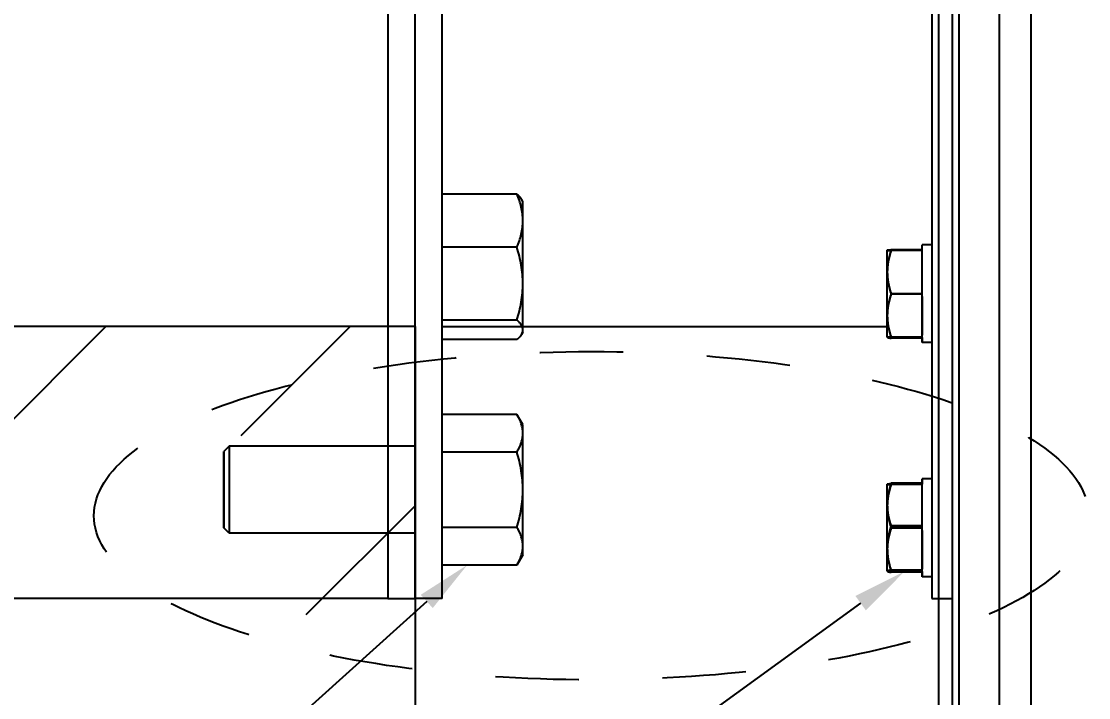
# Model space of a CAD drawing. Header units: millimetres. Extents: x 324 to 7054, y -67 to 2159.
# Drawn here: x 3503.7 to 3699.9, y 1333.7 to 1458.1 of the extents above; entities that cross this region are included whole.
import ezdxf
from ezdxf import colors
from ezdxf.entities.mleader import LeaderData, LeaderLine
from ezdxf.math import Vec2, Vec3

# ---------------------------------------------------------------- set-up
doc = ezdxf.new("R2010")
doc.units = ezdxf.units.MM
doc.header["$LTSCALE"] = 153.67
doc.header["$PDMODE"] = 3
doc.header["$PDSIZE"] = 8
for name, pattern in [('CENTER', [0.6, 0.375, -0.075, 0.075, -0.075]), ('DASHED', [0.2, 0.1, -0.1]), ('DOT', [0.2, 0.1, -0.1])]:
    doc.linetypes.add(name, pattern=pattern)
doc.layers.get('0').update_dxf_attribs({"linetype": 'CONTINUOUS'})
doc.layers.get('Defpoints').update_dxf_attribs({"linetype": 'CONTINUOUS'})
doc.layers.add('00_BUW_DATUM', color=7, linetype='CONTINUOUS')
doc.layers.add('02___PRT_ALL_AXES', color=7, linetype='CONTINUOUS')
doc.styles.get("Standard").update_dxf_attribs({"font": 'times.ttf'})
doc.dimstyles.new('DIMSTYLE_1', dxfattribs={"dimtxt": 17.5, "dimasz": 17.5, "dimexe": 1.5, "dimexo": 1, "dimgap": 0.875, "dimtad": 1, "dimdsep": 46, "dimtxsty": 'Standard', "dimblk": '_FILLED', "dimblk1": '_FILLED', "dimblk2": '_FILLED', "dimcen": 0.09, "dimazin": 2, "dimtp": 0.01, "dimtm": 0.01, "dimtfac": 1, "dimtofl": 0, "dimtmove": 0, "dimatfit": 3, "dimldrblk": '_FILLED', "dimfxl": 1, "dimtolj": 1, "dimarcsym": 0})

# ---------------------------------------------------------------- blocks, each defined once
blk = doc.blocks.new('_FILLED')
at = {"color": 0, "linetype": 'ByBlock'}
blk.add_solid([(0, 0), (-1, 0.214), (-1, -0.214)], dxfattribs=at)
blk = doc.blocks.new('*D191')
at = {"color": 0, "lineweight": -2}
for p, q in [((3571.03, 1671.98), (3344.29, 1671.98)), ((3345.79, 1654.48), (3345.79, 1369.48)), ((3571.03, 1351.98), (3344.29, 1351.98))]:
    blk.add_line(p, q, dxfattribs=at)
at = {"layer": 'Defpoints', "color": 0}
for p in [(3572.03, 1671.98), (3345.79, 1351.98), (3572.03, 1351.98)]:
    blk.add_point(p, dxfattribs=at)
at = {"color": 0, "linetype": 'ByBlock', "lineweight": -2, "xscale": 17.5, "yscale": 17.5, "zscale": 17.5}
for p, rotation in [((3345.79, 1671.98), 90), ((3345.79, 1351.98), 270)]:
    blk.add_blockref('_FILLED', p, dxfattribs=dict(at, rotation=rotation))
at = {"color": 0, "insert": (3321.59, 1528.57), "char_height": 17.5, "attachment_point": 2, "rotation": 90, "line_spacing_factor": 0.9}
blk.add_mtext('\\A1;320', dxfattribs=at)
blk = doc.blocks.new('*D192')
at = {"color": 0, "lineweight": -2}
for p, q in [((3571.03, 1621.98), (3390.56, 1621.98)), ((3392.06, 1419.48), (3392.06, 1604.48)), ((3571.03, 1401.98), (3390.56, 1401.98))]:
    blk.add_line(p, q, dxfattribs=at)
at = {"layer": 'Defpoints', "color": 0}
for p in [(3392.06, 1621.98), (3572.03, 1621.98), (3572.03, 1401.98)]:
    blk.add_point(p, dxfattribs=at)
at = {"color": 0, "linetype": 'ByBlock', "lineweight": -2, "xscale": 17.5, "yscale": 17.5, "zscale": 17.5}
for p, rotation in [((3392.06, 1621.98), 90), ((3392.06, 1401.98), 270)]:
    blk.add_blockref('_FILLED', p, dxfattribs=dict(at, rotation=rotation))
at = {"color": 0, "insert": (3367.85, 1523.56), "char_height": 17.5, "attachment_point": 2, "rotation": 90, "line_spacing_factor": 0.9}
blk.add_mtext('\\A1;220', dxfattribs=at)

msp = doc.modelspace()

# ---------------------------------------------------------------- hatches: boundary and pattern name
h = msp.add_hatch()
h.set_pattern_fill('ANSI31', color=256, scale=10)
h.set_pattern_definition([(45, (2207, 0), (-22.45064, 22.45064), [])])
h.paths.add_polyline_path([(3457.64226, 1401.97699), (3457.64226, 1381.97699), (3556.03476, 1381.97699), (3556.03476, 1351.97699), (3556.03476, 1331.97699), (3556.03476, 1102), (3576.03476, 1102), (3576.03476, 1402)])

# ---------------------------------------------------------------- linework, layer by layer
for p, q in [((3571.03476, 1671.97699), (3571.03476, 1351.97699)), ((3581.03476, 1351.97699), (3581.03476, 1511.97699)), ((3576.03476, 1402), (3457.64226, 1401.97699)), ((3576.03476, 1402), (3576.03476, 1102)), ((3556.03476, 1351.97699), (3539, 1351.97699)), ((3571.03476, 1351.97699), (3576.03476, 1351.97699))]:
    msp.add_line(p, q)
at = {"linetype": 'Continuous'}
for p, q in [((3669.23476, 1415.58677), (3669.23476, 1416.0323)), ((3669.23476, 1415.54261), (3669.23476, 1415.99554)), ((3669.23476, 1407.60085), (3669.23476, 1408.46399)), ((3669.23476, 1407.51093), (3669.23476, 1408.39027)), ((3581.03476, 1401.97699), (3662.83476, 1401.97699)), ((3581.03476, 1401.97699), (3662.83476, 1401.97699)), ((3669.23476, 1400.0323), (3669.23476, 1400.47787)), ((3669.23476, 1399.99159), (3669.23476, 1400.42922)), ((3669.23476, 1372.72842), (3669.23476, 1373.1601)), ((3669.23476, 1372.53177), (3669.23476, 1372.97699)), ((3669.23476, 1364.91235), (3669.23476, 1365.78461)), ((3669.23476, 1364.53334), (3669.23476, 1365.41736)), ((3669.23476, 1357.15246), (3669.23476, 1357.63029)), ((3669.23476, 1356.97699), (3669.23476, 1357.41385))]:
    msp.add_line(p, q, dxfattribs=at)
at = {"linetype": 'DOT'}
for p, q in [((3669.23476, 1415.58677), (3669.23476, 1416.0323)), ((3669.23476, 1407.60085), (3669.23476, 1408.46399)), ((3581.03476, 1401.97699), (3662.83476, 1401.97699)), ((3669.23476, 1400.0323), (3669.23476, 1400.47787)), ((3669.23476, 1372.53177), (3669.23476, 1372.97699)), ((3669.23476, 1364.53334), (3669.23476, 1365.41736)), ((3669.23476, 1356.97699), (3669.23476, 1357.41385))]:
    msp.add_line(p, q, dxfattribs=at)
at = {"linetype": 'CENTER'}
for p, q in [((3669.23476, 1415.55747), (3669.23476, 1415.99539)), ((3669.23476, 1407.50919), (3669.23476, 1408.39814)), ((3581.03476, 1401.97699), (3662.83476, 1401.97699)), ((3669.23476, 1399.99159), (3669.23476, 1400.43243)), ((3669.23476, 1372.49121), (3669.23476, 1372.94022)), ((3669.23476, 1364.45125), (3669.23476, 1365.34136)), ((3669.23476, 1356.93629), (3669.23476, 1357.36351))]:
    msp.add_line(p, q, dxfattribs=at)
at = {"color": 7, "linetype": 'Continuous'}
for p, q in [((3576.03476, 1379.97699), (3541.88476, 1379.97699)), ((3540.88476, 1364.97699), (3540.88476, 1378.97699)), ((3576.03476, 1363.97699), (3541.88476, 1363.97699))]:
    msp.add_line(p, q, dxfattribs=at)
at = {"linetype": 'DASHED'}
msp.add_ellipse((3608.42621, 1367.19782), major_axis=(-91.42621, 0), ratio=0.330297244, dxfattribs=at)
at = {"layer": '00_BUW_DATUM', "color": 7, "linetype": 'Continuous'}
for p, q in [((3594.76296, 1426.3663), (3581.03476, 1426.3663)), ((3595.83476, 1424.98204), (3595.59036, 1425.40536)), ((3595.83476, 1400.98204), (3595.83476, 1424.98204)), ((3594.76296, 1416.56835), (3581.03476, 1416.56835)), ((3594.76296, 1403.18408), (3581.03476, 1403.18408)), ((3595.83476, 1400.98204), (3595.59036, 1400.55873)), ((3594.76296, 1399.59778), (3581.03476, 1399.59778)), ((3594.76296, 1385.8334), (3581.03476, 1385.8334)), ((3595.83476, 1383.97699), (3594.76296, 1385.8334)), ((3595.83476, 1359.97699), (3595.83476, 1383.97699)), ((3541.88476, 1379.97699), (3540.88476, 1378.97699)), ((3541.88476, 1379.97699), (3541.88476, 1363.97699)), ((3540.88476, 1378.97699), (3540.88476, 1364.97699)), ((3594.76296, 1378.9052), (3581.03476, 1378.9052)), ((3541.88476, 1363.97699), (3540.88476, 1364.97699)), ((3594.76296, 1365.04879), (3581.03476, 1365.04879)), ((3595.83476, 1359.97699), (3594.76296, 1358.12059)), ((3594.76296, 1358.12059), (3581.03476, 1358.12059))]:
    msp.add_line(p, q, dxfattribs=at)
at = {"layer": '00_BUW_DATUM', "linetype": 'Continuous'}
for p, q in [((3669.23476, 1416.0323), (3669.23476, 1417.0323)), ((3671.03476, 1417.0323), (3669.23476, 1417.0323)), ((3669.23476, 1415.99096), (3669.23476, 1417.0323)), ((3671.03476, 1417.0323), (3669.23476, 1417.0323)), ((3662.83476, 1400.0323), (3662.83476, 1416.0323)), ((3662.83476, 1416.0323), (3669.23476, 1416.0323)), ((3662.83476, 1400.03261), (3662.83476, 1416.03198)), ((3669.23476, 1416.073), (3663.54929, 1416.073)), ((3669.23476, 1415.99096), (3663.54929, 1415.99096)), ((3669.23476, 1408.46399), (3669.23476, 1415.58677)), ((3669.23476, 1408.39027), (3669.23476, 1415.54261)), ((3669.23476, 1408.0323), (3663.54929, 1408.0323)), ((3669.23476, 1407.95026), (3663.54929, 1407.95026)), ((3669.23476, 1400.47787), (3669.23476, 1407.60085)), ((3669.23476, 1400.42922), (3669.23476, 1407.51093)), ((3669.23476, 1400.0323), (3662.83476, 1400.0323)), ((3669.23476, 1399.99159), (3663.54929, 1399.99159)), ((3669.23476, 1399.84919), (3663.54929, 1399.84919)), ((3669.23476, 1399.0323), (3669.23476, 1400.0323)), ((3669.23476, 1399.03258), (3669.23476, 1399.99159)), ((3671.03476, 1399.0323), (3669.23476, 1399.0323)), ((3671.03476, 1399.0323), (3669.23476, 1399.0323)), ((3669.23476, 1373.97699), (3669.23476, 1372.97699)), ((3671.03476, 1373.97699), (3669.23476, 1373.97699)), ((3669.23476, 1373.97699), (3669.23476, 1373.1601)), ((3671.03476, 1373.97699), (3669.23476, 1373.97699)), ((3662.83476, 1372.97699), (3662.83866, 1372.98376)), ((3662.83476, 1356.97699), (3662.83476, 1372.97699)), ((3662.83476, 1372.97699), (3669.23476, 1372.97699)), ((3662.83476, 1356.98375), (3662.83476, 1372.97699)), ((3669.23476, 1373.1601), (3663.54929, 1373.1601)), ((3669.23476, 1365.78461), (3669.23476, 1372.72842)), ((3669.23476, 1365.41736), (3669.23476, 1372.53177)), ((3669.23476, 1365.35673), (3663.54929, 1365.35673)), ((3669.23476, 1364.97699), (3663.54929, 1364.97699)), ((3669.23476, 1357.63029), (3669.23476, 1364.91235)), ((3669.23476, 1357.41385), (3669.23476, 1364.53334)), ((3662.83476, 1356.98375), (3662.83877, 1356.97022)), ((3669.23476, 1356.97699), (3662.83476, 1356.97699)), ((3669.23476, 1357.17362), (3663.54929, 1357.17362)), ((3669.23476, 1356.79389), (3663.54929, 1356.79389)), ((3669.23476, 1355.97699), (3669.23476, 1357.17362)), ((3669.23476, 1355.97699), (3669.23476, 1356.97699)), ((3671.03476, 1355.97699), (3669.23476, 1355.97699)), ((3671.03476, 1355.97699), (3669.23476, 1355.97699))]:
    msp.add_line(p, q, dxfattribs=at)
at = {"layer": '00_BUW_DATUM', "linetype": 'DOT'}
for p, q in [((3669.23476, 1416.0323), (3669.23476, 1417.0323)), ((3671.03476, 1417.0323), (3669.23476, 1417.0323)), ((3662.83476, 1400.0323), (3662.83476, 1416.0323)), ((3662.83476, 1416.0323), (3669.23476, 1416.0323)), ((3669.23476, 1408.46399), (3669.23476, 1415.58677)), ((3669.23476, 1408.0323), (3663.54929, 1408.0323)), ((3669.23476, 1400.47787), (3669.23476, 1407.60085)), ((3669.23476, 1400.0323), (3662.83476, 1400.0323)), ((3669.23476, 1399.0323), (3669.23476, 1400.0323)), ((3671.03476, 1399.0323), (3669.23476, 1399.0323)), ((3669.23476, 1373.97699), (3669.23476, 1372.97699)), ((3671.03476, 1373.97699), (3669.23476, 1373.97699)), ((3662.83476, 1356.97699), (3662.83476, 1372.97699)), ((3662.83476, 1372.97699), (3669.23476, 1372.97699)), ((3669.23476, 1365.41736), (3669.23476, 1372.53177)), ((3669.23476, 1364.97699), (3663.54929, 1364.97699)), ((3669.23476, 1357.41385), (3669.23476, 1364.53334)), ((3669.23476, 1356.97699), (3662.83476, 1356.97699)), ((3669.23476, 1355.97699), (3669.23476, 1356.97699)), ((3671.03476, 1355.97699), (3669.23476, 1355.97699))]:
    msp.add_line(p, q, dxfattribs=at)
at = {"layer": '00_BUW_DATUM', "linetype": 'CENTER'}
for p, q in [((3669.23476, 1415.99539), (3669.23476, 1417.0323)), ((3671.03476, 1417.0323), (3669.23476, 1417.0323)), ((3662.83476, 1400.03261), (3662.83476, 1416.03198)), ((3669.23476, 1416.073), (3663.54929, 1416.073)), ((3669.23476, 1415.99096), (3663.54929, 1415.99096)), ((3669.23476, 1408.39814), (3669.23476, 1415.55747)), ((3669.23476, 1407.95026), (3663.54929, 1407.95026)), ((3669.23476, 1407.50919), (3669.23476, 1400.43243)), ((3669.23476, 1399.99159), (3663.54929, 1399.99159)), ((3669.23476, 1399.99159), (3669.23476, 1399.0323)), ((3671.03476, 1399.0323), (3669.23476, 1399.0323)), ((3669.23476, 1372.93566), (3669.23476, 1373.97699)), ((3671.03476, 1373.97699), (3669.23476, 1373.97699)), ((3662.83476, 1356.97731), (3662.83476, 1372.97668)), ((3669.23476, 1373.0177), (3663.54929, 1373.0177)), ((3669.23476, 1372.93566), (3663.54929, 1372.93566)), ((3669.23476, 1365.34136), (3669.23476, 1372.49121)), ((3669.23476, 1364.89496), (3663.54929, 1364.89496)), ((3669.23476, 1364.45125), (3669.23476, 1357.36351)), ((3669.23476, 1356.93629), (3663.54929, 1356.93629)), ((3669.23476, 1356.93629), (3669.23476, 1355.97699)), ((3671.03476, 1355.97699), (3669.23476, 1355.97699))]:
    msp.add_line(p, q, dxfattribs=at)
at = {"layer": '00_BUW_DATUM', "color": 7, "linetype": 'Continuous'}
for points, knots in [([(3594.76296, 1426.3663), (3594.84879, 1426.28935), (3595.1567, 1425.99941), (3595.43622, 1425.6723), (3595.59035, 1425.40536)], [0, 0, 0, 0, 0.272193196, 1, 1, 1, 1]), ([(3595.83476, 1421.46732), (3595.83476, 1422.29825), (3595.62442, 1423.98212), (3595.08377, 1425.58049), (3594.76296, 1426.3663)], [0, 0, 0, 0, 0.494686466, 1, 1, 1, 1]), ([(3594.76296, 1416.56835), (3595.08377, 1417.35416), (3595.62442, 1418.95253), (3595.83476, 1420.6364), (3595.83476, 1421.46732)], [0, 0, 0, 0, 0.505313548, 1, 1, 1, 1]), ([(3595.83476, 1409.87621), (3595.83476, 1411.00774), (3595.62974, 1413.27639), (3595.0876, 1415.48208), (3594.76296, 1416.56835)], [0, 0, 0, 0, 0.499511941, 1, 1, 1, 1]), ([(3594.76296, 1403.18408), (3595.0876, 1404.27035), (3595.62974, 1406.47604), (3595.83476, 1408.74469), (3595.83476, 1409.87621)], [0, 0, 0, 0, 0.500488073, 1, 1, 1, 1]), ([(3595.83476, 1401.39093), (3595.83476, 1401.54447), (3595.77908, 1401.86639), (3595.54985, 1402.32433), (3595.20159, 1402.7685), (3594.91802, 1403.04506), (3594.76296, 1403.18408)], [0, 0, 0, 0, 0.214569001, 0.44760164, 0.708958453, 1, 1, 1, 1]), ([(3595.59035, 1400.55873), (3595.66588, 1400.68954), (3595.78871, 1400.95735), (3595.83476, 1401.2503), (3595.83476, 1401.39093)], [0, 0, 0, 0, 0.51785332, 1, 1, 1, 1]), ([(3594.76296, 1399.59778), (3594.84879, 1399.67474), (3595.1567, 1399.96467), (3595.43622, 1400.29179), (3595.59035, 1400.55873)], [0, 0, 0, 0, 0.272193196, 1, 1, 1, 1]), ([(3595.83476, 1382.3693), (3595.83476, 1382.6631), (3595.78354, 1383.25759), (3595.48403, 1384.44557), (3595.07691, 1385.28962), (3594.76296, 1385.8334)], [0, 0, 0, 0, 0.24057587, 0.48584751, 1, 1, 1, 1]), ([(3594.76296, 1378.9052), (3595.07691, 1379.44897), (3595.48403, 1380.29303), (3595.78354, 1381.481), (3595.83476, 1382.0755), (3595.83476, 1382.3693)], [0, 0, 0, 0, 0.514152504, 0.759424143, 1, 1, 1, 1]), ([(3595.83476, 1371.97699), (3595.83476, 1373.14815), (3595.63015, 1375.49425), (3595.08791, 1377.77952), (3594.76296, 1378.9052)], [0, 0, 0, 0, 0.499895669, 1, 1, 1, 1]), ([(3594.76296, 1365.04879), (3595.08791, 1366.17447), (3595.63015, 1368.45974), (3595.83476, 1370.80584), (3595.83476, 1371.97699)], [0, 0, 0, 0, 0.500104345, 1, 1, 1, 1]), ([(3595.83476, 1361.58469), (3595.83476, 1361.87849), (3595.78354, 1362.47298), (3595.48403, 1363.66096), (3595.07691, 1364.50501), (3594.76296, 1365.04879)], [0, 0, 0, 0, 0.24057587, 0.48584751, 1, 1, 1, 1]), ([(3594.76296, 1358.12059), (3595.07691, 1358.66436), (3595.48403, 1359.50842), (3595.78354, 1360.69639), (3595.83476, 1361.29089), (3595.83476, 1361.58469)], [0, 0, 0, 0, 0.514152504, 0.759424143, 1, 1, 1, 1])]:
    msp.add_open_spline(points, degree=3, knots=knots, dxfattribs=at)
at = {"layer": '00_BUW_DATUM', "linetype": 'CENTER'}
for points, knots in [([(3663.54929, 1416.073), (3663.4508, 1416.06997), (3663.31125, 1416.06542), (3663.1376, 1416.0582), (3663.03379, 1416.05343), (3662.95321, 1416.0479), (3662.88883, 1416.04444), (3662.85964, 1416.03755), (3662.83476, 1416.03646), (3662.83476, 1416.03198)], [0, 0, 0, 0, 0.412424599, 0.583858236, 0.728742188, 0.844605655, 0.929348389, 0.981238142, 1, 1, 1, 1]), ([(3662.83476, 1416.03198), (3662.83476, 1416.0275), (3662.85964, 1416.0264), (3662.88882, 1416.01953), (3662.95321, 1416.01605), (3663.03378, 1416.01053), (3663.13759, 1416.00576), (3663.31125, 1415.99855), (3663.4508, 1415.99399), (3663.54929, 1415.99096)], [0, 0, 0, 0, 0.018742585, 0.070655721, 0.155371791, 0.271256253, 0.416129428, 0.587567446, 1, 1, 1, 1]), ([(3663.54929, 1415.99096), (3663.33358, 1415.34055), (3662.97238, 1414.01901), (3662.83476, 1412.65096), (3662.83476, 1411.97061)], [0, 0, 0, 0, 0.501793616, 1, 1, 1, 1]), ([(3662.83476, 1411.97061), (3662.83476, 1411.29027), (3662.97239, 1409.92222), (3663.33358, 1408.60069), (3663.54929, 1407.95026)], [0, 0, 0, 0, 0.498197822, 1, 1, 1, 1]), ([(3663.54929, 1407.95026), (3663.33366, 1407.30671), (3662.97249, 1405.99905), (3662.83476, 1404.6444), (3662.83476, 1403.97093)], [0, 0, 0, 0, 0.501937384, 1, 1, 1, 1]), ([(3662.83476, 1403.97093), (3662.83476, 1403.29746), (3662.97249, 1401.94282), (3663.33365, 1400.63515), (3663.54929, 1399.99159)], [0, 0, 0, 0, 0.498054058, 1, 1, 1, 1]), ([(3663.54929, 1399.99159), (3663.4508, 1399.99462), (3663.31125, 1399.99918), (3663.1376, 1400.00639), (3663.03379, 1400.01116), (3662.95321, 1400.01669), (3662.88883, 1400.02015), (3662.85964, 1400.02704), (3662.83476, 1400.02813), (3662.83476, 1400.03261)], [0, 0, 0, 0, 0.412424612, 0.583858253, 0.728742208, 0.844605676, 0.929348407, 0.981238149, 1, 1, 1, 1]), ([(3663.54929, 1373.0177), (3663.4508, 1373.01467), (3663.31125, 1373.01011), (3663.1376, 1373.0029), (3663.03379, 1372.99813), (3662.95321, 1372.9926), (3662.88883, 1372.98914), (3662.85964, 1372.98225), (3662.83476, 1372.98116), (3662.83476, 1372.97668)], [0, 0, 0, 0, 0.412424599, 0.583858236, 0.728742188, 0.844605655, 0.929348389, 0.981238142, 1, 1, 1, 1]), ([(3662.83476, 1372.97668), (3662.83476, 1372.9722), (3662.85964, 1372.9711), (3662.88882, 1372.96422), (3662.95321, 1372.96075), (3663.03378, 1372.95523), (3663.13759, 1372.95045), (3663.31125, 1372.94324), (3663.4508, 1372.93869), (3663.54929, 1372.93566)], [0, 0, 0, 0, 0.018742585, 0.070655721, 0.155371791, 0.271256253, 0.416129428, 0.587567446, 1, 1, 1, 1]), ([(3663.54929, 1372.93566), (3663.33358, 1372.28524), (3662.97238, 1370.96371), (3662.83476, 1369.59566), (3662.83476, 1368.91531)], [0, 0, 0, 0, 0.501793616, 1, 1, 1, 1]), ([(3662.83476, 1368.91531), (3662.83476, 1368.23497), (3662.97239, 1366.86692), (3663.33358, 1365.54538), (3663.54929, 1364.89496)], [0, 0, 0, 0, 0.498197822, 1, 1, 1, 1]), ([(3663.54929, 1364.89496), (3663.33366, 1364.25141), (3662.97249, 1362.94375), (3662.83476, 1361.5891), (3662.83476, 1360.91562)], [0, 0, 0, 0, 0.501937384, 1, 1, 1, 1]), ([(3662.83476, 1360.91562), (3662.83476, 1360.24216), (3662.97249, 1358.88751), (3663.33365, 1357.57985), (3663.54929, 1356.93629)], [0, 0, 0, 0, 0.498054058, 1, 1, 1, 1]), ([(3663.54929, 1356.93629), (3663.4508, 1356.93932), (3663.31125, 1356.94387), (3663.1376, 1356.95108), (3663.03379, 1356.95586), (3662.95321, 1356.96139), (3662.88883, 1356.96485), (3662.85964, 1356.97174), (3662.83476, 1356.97283), (3662.83476, 1356.97731)], [0, 0, 0, 0, 0.412424612, 0.583858253, 0.728742208, 0.844605676, 0.929348407, 0.981238149, 1, 1, 1, 1])]:
    msp.add_open_spline(points, degree=3, knots=knots, dxfattribs=at)
at = {"layer": '00_BUW_DATUM', "linetype": 'Continuous'}
for points, knots in [([(3663.54929, 1416.073), (3663.4508, 1416.06997), (3663.31125, 1416.06542), (3663.1376, 1416.0582), (3663.03379, 1416.05343), (3662.95321, 1416.0479), (3662.88883, 1416.04444), (3662.85964, 1416.03755), (3662.83476, 1416.03646), (3662.83476, 1416.03198)], [0, 0, 0, 0, 0.412424612, 0.583858253, 0.728742208, 0.844605676, 0.929348407, 0.981238149, 1, 1, 1, 1]), ([(3663.54929, 1416.0323), (3663.33362, 1415.38529), (3662.97243, 1414.07064), (3662.83476, 1412.70924), (3662.83476, 1412.0323)], [0, 0, 0, 0, 0.501864422, 1, 1, 1, 1]), ([(3662.83476, 1416.03198), (3662.83476, 1416.0275), (3662.85964, 1416.0264), (3662.88882, 1416.01953), (3662.95321, 1416.01605), (3663.03378, 1416.01053), (3663.13759, 1416.00576), (3663.31125, 1415.99855), (3663.4508, 1415.99399), (3663.54929, 1415.99096)], [0, 0, 0, 0, 0.018742585, 0.070655727, 0.1553718, 0.271256264, 0.416129438, 0.587567455, 1, 1, 1, 1]), ([(3663.54929, 1415.99096), (3663.33358, 1415.34055), (3662.97238, 1414.01901), (3662.83476, 1412.65096), (3662.83476, 1411.97061)], [0, 0, 0, 0, 0.501793616, 1, 1, 1, 1]), ([(3662.83476, 1412.0323), (3662.83476, 1411.35537), (3662.97244, 1409.99397), (3663.33361, 1408.67932), (3663.54929, 1408.0323)], [0, 0, 0, 0, 0.498127019, 1, 1, 1, 1]), ([(3662.83476, 1411.97061), (3662.83476, 1411.29027), (3662.97239, 1409.92222), (3663.33358, 1408.60069), (3663.54929, 1407.95026)], [0, 0, 0, 0, 0.498197822, 1, 1, 1, 1]), ([(3663.54929, 1408.0323), (3663.33362, 1407.38529), (3662.97243, 1406.07064), (3662.83476, 1404.70924), (3662.83476, 1404.0323)], [0, 0, 0, 0, 0.501864422, 1, 1, 1, 1]), ([(3663.54929, 1407.95026), (3663.33366, 1407.30671), (3662.97249, 1405.99905), (3662.83476, 1404.6444), (3662.83476, 1403.97093)], [0, 0, 0, 0, 0.501937384, 1, 1, 1, 1]), ([(3662.83476, 1404.0323), (3662.83476, 1403.35537), (3662.97244, 1401.99397), (3663.33361, 1400.67932), (3663.54929, 1400.0323)], [0, 0, 0, 0, 0.498127019, 1, 1, 1, 1]), ([(3662.83476, 1403.97093), (3662.83476, 1403.29746), (3662.97249, 1401.94282), (3663.33365, 1400.63515), (3663.54929, 1399.99159)], [0, 0, 0, 0, 0.498054058, 1, 1, 1, 1]), ([(3663.54929, 1399.99159), (3663.4508, 1399.99462), (3663.31125, 1399.99918), (3663.1376, 1400.00639), (3663.03379, 1400.01116), (3662.95321, 1400.01669), (3662.88883, 1400.02015), (3662.85964, 1400.02704), (3662.83476, 1400.02813), (3662.83476, 1400.03261)], [0, 0, 0, 0, 0.412424612, 0.583858253, 0.728742208, 0.844605676, 0.929348407, 0.981238149, 1, 1, 1, 1]), ([(3662.86428, 1400.00182), (3662.86964, 1399.99842), (3662.89751, 1399.98308), (3662.92762, 1399.97235), (3662.95182, 1399.96455)], [0, 0, 0, 0, 0.199685235, 1, 1, 1, 1]), ([(3662.95182, 1399.96455), (3663.03158, 1399.93885), (3663.23099, 1399.89753), (3663.43131, 1399.86599), (3663.54929, 1399.84919)], [0, 0, 0, 0, 0.412871, 1, 1, 1, 1]), ([(3663.54929, 1373.1601), (3663.33381, 1372.52955), (3662.97269, 1371.24816), (3662.83476, 1369.91887), (3662.83476, 1369.25841)], [0, 0, 0, 0, 0.502221412, 1, 1, 1, 1]), ([(3663.54929, 1372.97699), (3663.33362, 1372.32998), (3662.97243, 1371.01533), (3662.83476, 1369.65393), (3662.83476, 1368.97699)], [0, 0, 0, 0, 0.501864422, 1, 1, 1, 1]), ([(3662.86428, 1373.00747), (3662.89239, 1373.02526), (3662.97357, 1373.05349), (3663.20092, 1373.10898), (3663.40084, 1373.13896), (3663.54929, 1373.1601)], [0, 0, 0, 0, 0.141742523, 0.361066328, 1, 1, 1, 1]), ([(3662.83476, 1369.25841), (3662.83476, 1368.59797), (3662.9727, 1367.26868), (3663.3338, 1365.98728), (3663.54929, 1365.35673)], [0, 0, 0, 0, 0.49777004, 1, 1, 1, 1]), ([(3662.83476, 1368.97699), (3662.83476, 1368.30006), (3662.97244, 1366.93867), (3663.33361, 1365.62401), (3663.54929, 1364.97699)], [0, 0, 0, 0, 0.498127019, 1, 1, 1, 1]), ([(3663.54929, 1365.35673), (3663.33345, 1364.6944), (3662.97221, 1363.34879), (3662.83476, 1361.95747), (3662.83476, 1361.26517)], [0, 0, 0, 0, 0.501553764, 1, 1, 1, 1]), ([(3663.54929, 1364.97699), (3663.33362, 1364.32998), (3662.97243, 1363.01533), (3662.83476, 1361.65393), (3662.83476, 1360.97699)], [0, 0, 0, 0, 0.501864422, 1, 1, 1, 1]), ([(3662.83476, 1361.26517), (3662.83476, 1360.57289), (3662.97221, 1359.18157), (3663.33345, 1357.83596), (3663.54929, 1357.17362)], [0, 0, 0, 0, 0.498437666, 1, 1, 1, 1]), ([(3662.83476, 1360.97699), (3662.83476, 1360.30006), (3662.97244, 1358.93867), (3663.33361, 1357.62401), (3663.54929, 1356.97699)], [0, 0, 0, 0, 0.498127019, 1, 1, 1, 1]), ([(3662.8808, 1357.03031), (3662.87391, 1357.02681), (3662.8553, 1357.01649), (3662.83476, 1356.99827), (3662.83476, 1356.98375)], [0, 0, 0, 0, 0.347371141, 1, 1, 1, 1]), ([(3662.86428, 1356.94651), (3662.89239, 1356.92872), (3662.97357, 1356.9005), (3663.20092, 1356.845), (3663.40084, 1356.81503), (3663.54929, 1356.79389)], [0, 0, 0, 0, 0.14174252, 0.361066323, 1, 1, 1, 1]), ([(3663.54929, 1357.17362), (3663.40809, 1357.15352), (3663.21642, 1357.12443), (3662.99417, 1357.07275), (3662.91195, 1357.04614), (3662.8808, 1357.03031)], [0, 0, 0, 0, 0.624418907, 0.847007189, 1, 1, 1, 1])]:
    msp.add_open_spline(points, degree=3, knots=knots, dxfattribs=at)
at = {"layer": '00_BUW_DATUM', "linetype": 'DOT'}
for points, knots in [([(3663.54929, 1416.0323), (3663.33362, 1415.38529), (3662.97243, 1414.07064), (3662.83476, 1412.70924), (3662.83476, 1412.0323)], [0, 0, 0, 0, 0.501864422, 1, 1, 1, 1]), ([(3662.83476, 1412.0323), (3662.83476, 1411.35537), (3662.97244, 1409.99397), (3663.33361, 1408.67932), (3663.54929, 1408.0323)], [0, 0, 0, 0, 0.498127019, 1, 1, 1, 1]), ([(3663.54929, 1408.0323), (3663.33362, 1407.38529), (3662.97243, 1406.07064), (3662.83476, 1404.70924), (3662.83476, 1404.0323)], [0, 0, 0, 0, 0.501864422, 1, 1, 1, 1]), ([(3662.83476, 1404.0323), (3662.83476, 1403.35537), (3662.97244, 1401.99397), (3663.33361, 1400.67932), (3663.54929, 1400.0323)], [0, 0, 0, 0, 0.498127019, 1, 1, 1, 1]), ([(3663.54929, 1372.97699), (3663.33362, 1372.32998), (3662.97243, 1371.01533), (3662.83476, 1369.65393), (3662.83476, 1368.97699)], [0, 0, 0, 0, 0.501864422, 1, 1, 1, 1]), ([(3662.83476, 1368.97699), (3662.83476, 1368.30006), (3662.97244, 1366.93867), (3663.33361, 1365.62401), (3663.54929, 1364.97699)], [0, 0, 0, 0, 0.498127019, 1, 1, 1, 1]), ([(3663.54929, 1364.97699), (3663.33362, 1364.32998), (3662.97243, 1363.01533), (3662.83476, 1361.65393), (3662.83476, 1360.97699)], [0, 0, 0, 0, 0.501864422, 1, 1, 1, 1]), ([(3662.83476, 1360.97699), (3662.83476, 1360.30006), (3662.97244, 1358.93867), (3663.33361, 1357.62401), (3663.54929, 1356.97699)], [0, 0, 0, 0, 0.498127019, 1, 1, 1, 1])]:
    msp.add_open_spline(points, degree=3, knots=knots, dxfattribs=at)
at = {"layer": '00_BUW_DATUM', "linetype": 'Continuous'}
for points in [[(3662.83867, 1400.02553), (3662.84449, 1400.01546), (3662.85445, 1400.00804), (3662.86428, 1400.00182)], [(3662.83867, 1372.98376), (3662.84449, 1372.99383), (3662.85445, 1373.00125), (3662.86428, 1373.00747)], [(3662.83867, 1356.97022), (3662.84449, 1356.96015), (3662.85445, 1356.95273), (3662.86428, 1356.94651)]]:
    msp.add_open_spline(points, degree=3, dxfattribs=at)
at = {"layer": '02___PRT_ALL_AXES', "linetype": 'Continuous'}
for p, q in [((3676.03476, 1246.97699), (3676.03476, 1776.97699)), ((3683.43476, 1246.97699), (3683.43476, 1776.97699)), ((3672.24299, 1765.91555), (3672.24299, 1258.03844)), ((3689.22652, 1765.91555), (3689.22652, 1258.03844)), ((3576.03476, 1351.97699), (3576.03476, 1671.97699)), ((3576.03476, 1351.97699), (3576.03476, 1671.97699)), ((3581.03476, 1351.97699), (3581.03476, 1671.97699)), ((3581.03476, 1351.97699), (3581.03476, 1671.97699)), ((3671.03476, 1671.97699), (3671.03476, 1351.97699)), ((3671.03476, 1671.97699), (3671.03476, 1351.97699)), ((3581.03476, 1351.97699), (3576.03476, 1351.97699)), ((3581.03476, 1351.97699), (3576.03476, 1351.97699)), ((3671.03476, 1351.97699), (3673.36484, 1351.97699)), ((3671.03476, 1351.97699), (3672.24299, 1351.97699))]:
    msp.add_line(p, q, dxfattribs=at)
at = {"layer": '02___PRT_ALL_AXES', "linetype": 'DOT'}
for p, q in [((3576.03476, 1351.97699), (3576.03476, 1671.97699)), ((3581.03476, 1351.97699), (3581.03476, 1671.97699)), ((3671.03476, 1671.97699), (3671.03476, 1351.97699)), ((3581.03476, 1351.97699), (3576.03476, 1351.97699)), ((3671.03476, 1351.97699), (3673.76484, 1351.97699))]:
    msp.add_line(p, q, dxfattribs=at)
at = {"layer": '02___PRT_ALL_AXES', "linetype": 'CENTER'}
for p, q in [((3576.03476, 1351.97699), (3576.03476, 1671.97699)), ((3581.03476, 1351.97699), (3581.03476, 1671.97699)), ((3671.03476, 1671.97699), (3671.03476, 1351.97699)), ((3581.03476, 1351.97699), (3576.03476, 1351.97699)), ((3671.03476, 1351.97699), (3674.76484, 1351.97699))]:
    msp.add_line(p, q, dxfattribs=at)
at = {"layer": '02___PRT_ALL_AXES', "color": 7, "linetype": 'Continuous'}
for p, q in [((3576.03476, 1351.97699), (3576.03476, 1671.97699)), ((3581.03476, 1351.97699), (3581.03476, 1671.97699)), ((3581.03476, 1351.97699), (3576.03476, 1351.97699))]:
    msp.add_line(p, q, dxfattribs=at)
at = {"layer": '02___PRT_ALL_AXES', "linetype": 'ByBlock'}
msp.add_line((3674.76484, 1489.527), (3674.76484, 1254.39225), dxfattribs=at)

# ---------------------------------------------------------------- dimensions: what is measured, and where the dimension line sits
for base, p1, p2, angle, picture, middle in [((3345.79451, 1351.97699), (3572.03476, 1671.97699), (3572.03476, 1351.97699), 270, '*D191', (3345.79451, 1528.5724)), ((3392.05592, 1621.97699), (3572.03476, 1401.97699), (3572.03476, 1621.97699), 90, '*D192', (3392.05592, 1523.56064))]:
    dim = msp.add_linear_dim(base=base, p1=p1, p2=p2, angle=angle, dimstyle='DIMSTYLE_1')
    dim.commit()
    dim.dimension.update_dxf_attribs({"geometry": picture, "text_midpoint": middle, "dimtype": 160})

# ---------------------------------------------------------------- leaders
at = {"linetype": 'Continuous'}
ml = msp.add_multileader_mtext('Standard', dxfattribs=at)
ml.set_content('\\A1;5/8"-11 UNC/M16 (X8NOS)\\PON PCD 280')
ml.set_leader_properties(linetype='ByLayer')
ml.build(insert=Vec2(0, 0))
ml.multileader.update_dxf_attribs({"text_right_attachment_type": 6, "arrow_head_size": 10})
ctx = ml.context
ctx.base_point, ctx.char_height, ctx.arrow_head_size, ctx.plane_origin = Vec3(3348.61672, 1314.92715), 10, 10, Vec3(3585.61082, 1358.12059)
ctx.right_attachment, ctx.text_align_type = 6, 2
notes = []
notes.append((ctx, [(0, (1, 1, 0), (3531.8568, 1309.68923), (-1, 0), 8, [(0, [(3585.61082, 1358.12059)], 0, [])])]))
ctx.mtext.insert, ctx.mtext.alignment, ctx.mtext.flow_direction = Vec3(3521.8568, 1320.16507), 3, 5
ml = msp.add_multileader_mtext('Standard', dxfattribs=at)
ml.set_content('\\A1;3/8"-16 UNC/M10(X8NOS)\\PON PCD 294')
ml.set_leader_properties(linetype='ByLayer')
ml.build(insert=Vec2(0, 0))
ml.multileader.update_dxf_attribs({"text_right_attachment_type": 6, "arrow_head_size": 10})
ctx = ml.context
ctx.base_point, ctx.char_height, ctx.arrow_head_size, ctx.plane_origin = Vec3(3345.34319, 1260.04779), 10, 10, Vec3(3666.03476, 1356.97699)
ctx.right_attachment, ctx.text_align_type = 6, 2
notes.append((ctx, [(0, (1, 1, 0), (3525, 1254.80987), (-1, 0), 8, [(0, [(3666.03476, 1356.97699)], 0, [])])]))
ctx.mtext.insert, ctx.mtext.alignment, ctx.mtext.flow_direction = Vec3(3515, 1265.28571), 3, 5
for ctx, leaders in notes:
    for number, flags, end, landing, length, lines in leaders:
        leader = LeaderData()
        leader.index, (leader.has_last_leader_line, leader.has_dogleg_vector, leader.attachment_direction) = number, flags
        leader.last_leader_point, leader.dogleg_vector, leader.dogleg_length = Vec3(end), Vec3(landing), length
        for number, points, colour, breaks in lines:
            line = LeaderLine()
            line.index, line.vertices, line.color, line.breaks = number, Vec3.list(points), colors.encode_raw_color(colour), breaks
            leader.lines.append(line)
        ctx.leaders.append(leader)

doc.saveas('drawing.dxf')
